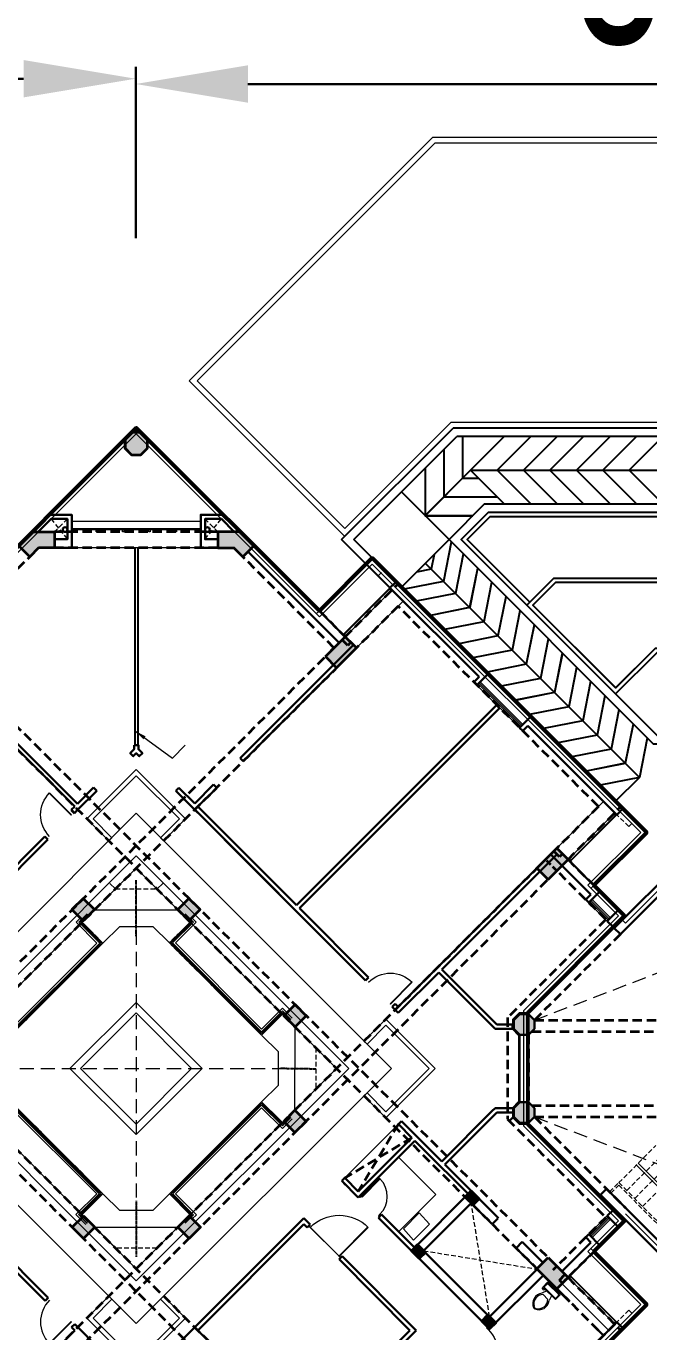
# Model space of a CAD drawing. Header units: inches. Extents: x 5542223 to 12533222, y 497239 to 5189502.
# Drawn here: x 7088826 to 7105477, y 2076613 to 2111526 of the extents above; entities that cross this region are included whole.
import ezdxf

# ---------------------------------------------------------------- set-up
doc = ezdxf.new("R2010")
doc.units = ezdxf.units.IN
doc.header["$MEASUREMENT"] = 0
for name, pattern in [('DASHED2', [0.375, 0.25, -0.125]), ('HIDDEN', [0.375, 0.25, -0.125]), ('HIDDENX2', [0.75, 0.5, -0.25])]:
    doc.linetypes.add(name, pattern=pattern)
doc.layers.get('0').update_dxf_attribs({"color": 1})
for name, color, linetype, lineweight in [('beam_primary', 7, 'HIDDENX2', 35), ('BlockSch', 7, 'Continuous', 30), ('C_ColHatch', 7, 'Continuous', 0), ('Column', 7, 'Continuous', 35), ('DOOR', 7, 'Continuous', 9), ('ELE', 7, 'Continuous', 13), ('Glass', 251, 'Continuous', 20), ('GLAZING', 7, 'Continuous', 13), ('landscape', 7, 'Continuous', 5), ('Level', 7, 'Continuous', 5), ('Low Wall', 7, 'Continuous', 25), ('Parapet', 253, 'Continuous', 9), ('PROJECTION', 7, 'HIDDEN', 18), ('Railling', 7, 'Continuous', 20), ('Ramp', 7, 'Continuous', 13), ('STAIR', 253, 'Continuous', 5), ('WALL', 7, 'Continuous', 30), ('WIN', 7, 'Continuous', 20)]:
    doc.layers.add(name, color=color, linetype=linetype, lineweight=lineweight)
doc.layers.add('BlkTAdmin', color=7, linetype='Continuous')
doc.layers.add('net', color=7, linetype='DASHED2')
doc.layers.add('fur', color=7, linetype='Continuous', lineweight=15, plot=False)
doc.styles.add('NITIN', font='ARIALN.TTF', dxfattribs={"width": 0.75})
doc.dimstyles.new('Dim', dxfattribs={"dimtxt": 5000, "dimasz": 3000, "dimexe": 200, "dimexo": 100, "dimgap": 1000, "dimtad": 1, "dimtxsty": 'NITIN', "dimcen": 2.5, "dimdle": 2000, "dimclrd": 256, "dimclre": 256, "dimclrt": 256, "dimadec": 0, "dimazin": 0, "dimtfac": 1, "dimtmove": 0, "dimatfit": 3, "dimfxl": 1, "dimlwd": -1, "dimlwe": -1, "dimarcsym": 0})
doc.dimstyles.get("Standard").update_dxf_attribs({"dimtxt": 2.5, "dimasz": 2, "dimexe": 3, "dimexo": 5, "dimgap": 0.09, "dimtad": 1, "dimtoh": 1, "dimdec": 0, "dimzin": 0, "dimdsep": 46, "dimtxsty": 'Standard', "dimcen": 0.09, "dimclrd": 256, "dimclre": 256, "dimclrt": 256, "dimadec": 0, "dimazin": 0, "dimtfac": 1, "dimtdec": 4, "dimtofl": 0, "dimtmove": 0, "dimatfit": 3, "dimfxl": 1, "dimtvp": 500, "dimtolj": 1, "dimtzin": 0, "dimlwd": -1, "dimlwe": -1, "dimarcsym": 0})

# ---------------------------------------------------------------- blocks, each defined once
blk = doc.blocks.new('*D162')
at = {"layer": 'BlockSch', "ltscale": 0.1, "transparency": 16777216}
for p, q in [((7052817, 2110335), (7052817, 2109919)), ((7091757, 2110335), (7091757, 2109919)), ((7055817, 2110119), (7088757, 2110119))]:
    blk.add_line(p, q, dxfattribs=at)
for points in [[(7055817, 2110619), (7055817, 2109619), (7052817, 2110119)], [(7088757, 2110619), (7088757, 2109619), (7091757, 2110119)]]:
    blk.add_solid(points, dxfattribs=at)
at = {"layer": 'Defpoints', "color": 0, "ltscale": 0.1, "transparency": 16777216}
for p in [(7052817, 2110435), (7091757, 2110435), (7091757, 2110119)]:
    blk.add_point(p, dxfattribs=at)
at = {"layer": 'BlockSch', "ltscale": 0.1, "transparency": 16777216, "insert": (7072287, 2113672), "char_height": 5000, "attachment_point": 5, "style": 'NITIN'}
blk.add_mtext('38940', dxfattribs=at)
blk = doc.blocks.new('*D163')
at = {"layer": 'BlockSch', "ltscale": 0.1, "transparency": 16777216}
for p, q in [((7091757, 2110016), (7091757, 2110178)), ((7127125, 2110016), (7127125, 2110178)), ((7094757, 2109978), (7124125, 2109978))]:
    blk.add_line(p, q, dxfattribs=at)
for points in [[(7094757, 2110478), (7094757, 2109478), (7091757, 2109978)], [(7124125, 2110478), (7124125, 2109478), (7127125, 2109978)]]:
    blk.add_solid(points, dxfattribs=at)
at = {"layer": 'Defpoints', "color": 0, "ltscale": 0.1, "transparency": 16777216}
for p in [(7091757, 2109916), (7127125, 2109978), (7127125, 2109916)]:
    blk.add_point(p, dxfattribs=at)
at = {"layer": 'BlockSch', "ltscale": 0.1, "transparency": 16777216, "insert": (7109441, 2113531), "char_height": 5000, "attachment_point": 5, "style": 'NITIN'}
blk.add_mtext('35368', dxfattribs=at)
blk = doc.blocks.new('Door')
for p, q in [((0, 0.458), (0, 0.444)), ((0, 0.458), (0.917, 0.458)), ((0, 0.444), (0.917, 0.444))]:
    blk.add_line(p, q)
blk.add_arc((0, 0.458), 0.917, 270, 360)
blk = doc.blocks.new('COLUMN 750X425')
at = {"layer": 'beam_primary'}
blk.add_hatch(color=256, dxfattribs=at).paths.add_polyline_path([(-635, 212.5), (115, 212.5), (115, -212.5), (-635, -212.5)])
at = {"layer": 'Column'}
for p, q in [((0, 0), (0, 212.5)), ((115, 0), (0, 0))]:
    blk.add_line(p, q, dxfattribs=at)
blk.add_lwpolyline([(-635, 212.5), (115, 212.5), (115, -212.5), (-635, -212.5)], close=True, dxfattribs=at)
blk = doc.blocks.new('col450x615')
at = {"layer": 'C_ColHatch', "ltscale": 0.1}
blk.add_hatch(color=256, dxfattribs=at).paths.add_polyline_path([(-225, 225), (-225, -225), (225, -225), (225, 225)])
at = {"layer": 'Column', "ltscale": 0.1}
blk.add_lwpolyline([(-225, -225), (225, -225), (225, 225), (-225, 225)], close=True, dxfattribs=at)
blk = doc.blocks.new('new_door')
at = {"layer": 'DOOR', "ltscale": 0.6}
for points in [[(-1000, -35), (-960, -35), (-960, 35), (-1000, 35)], [(-40, -35), (0, -35), (0, 35), (-40, 35)], [(-80, -935), (-80, -15), (-40, -15), (-40, -935)]]:
    blk.add_lwpolyline(points, close=True, dxfattribs=at)
blk.add_arc((-60, -35), 900, 180, 268.7122, dxfattribs=at)
blk = doc.blocks.new('Toilet - top')
for p, q in [((-10, -8.5), (-8, -8.5)), ((-10, -9.5), (-10, -8.5)), ((-7, -9.5), (-10, -9.5)), ((-8, -8.5), (-8, -8)), ((-7, -8), (-7, -9.5)), ((-4, -8), (-6, -14)), ((4, -14), (-4, -14)), ((4, -8), (6, -14)), ((9.5, -6), (9.5, -2))]:
    blk.add_line(p, q)
blk.add_lwpolyline([(10.5, -8), (10.5, 0), (-10.5, 0), (-10.5, -8)], close=True)
for points in [[(-9.5, -2), (-9.5, -6)], [(8.5, -1), (-8.5, -1)], [(-8.5, -7), (8.5, -7)]]:
    blk.add_lwpolyline(points)
for centre, radius, start, end in [((-8.6, -1.9), 0.884, 81.8699, 188.1301), ((-8.6, -6.1), 0.884, 171.8699, 278.1301), ((3.5, -21.6), 12.2, 141.4691, 247.9714), ((4.2, -21.8), 11.3, 136.3677, 238.9468), ((-3.5, -21.6), 12.2, 292.0284, 38.5307), ((-4.2, -21.8), 11.3, 301.053, 43.6321), ((8.6, -1.9), 0.884, 351.8699, 98.1301), ((8.6, -6.1), 0.884, 261.8699, 8.1301), ((0, -27.9), 4, 245.7318, 294.2682), ((0, -29), 4, 254.8605, 285.1395)]:
    blk.add_arc(centre, radius, start, end)
blk = doc.blocks.new('TerraceAdmin')
at = {"color": 7, "lineweight": -3}
blk.add_line((-20678, -9), (-26883, -9), dxfattribs=at)
at = {"color": 7}
blk.add_line((-24191, -4023), (-24912, -4744), dxfattribs=at)
at = {"layer": 'Column', "color": 7}
blk.add_lwpolyline([(-35229, -726), (-35053, -549), (-35053, -301), (-35229, -124), (-35478, -124), (-35654, -301), (-35654, -549), (-35478, -726)], close=True, dxfattribs=at)
at = {"layer": 'landscape', "color": 7, "lineweight": -3}
blk.add_line((-24191, -4023), (-20678, -4023), dxfattribs=at)
at = {"layer": 'landscape', "color": 7, "ltscale": 3}
blk.add_lwpolyline([(-27426, 7767), (-20678, 7767), (-20678, -9), (-26883, -9), (-29782, -2908), (-33941, 1252), (-27426, 7767)], dxfattribs=at)
blk.add_lwpolyline([(-27364, 7617), (-20828, 7617), (-20828, 141), (-26945, 141), (-29782, -2696), (-33729, 1252)], close=True, dxfattribs=at)
at = {"layer": 'landscape', "color": 7, "lineweight": -3}
blk.add_lwpolyline([(-20678, -2269), (-25946, -2269), (-26667, -2989), (-22537, -7118), (-21427, -6009), (-20678, -6009)], close=True, dxfattribs=at)
for points in [[(-20793, -2384), (-25899, -2384), (-26504, -2989), (-24830, -4662)], [(-20793, -4138), (-24143, -4138), (-24748, -4743), (-22536, -6955), (-21474, -5893), (-20793, -5893), (-20793, -4138)]]:
    blk.add_lwpolyline(points, dxfattribs=at)
at = {"layer": 'Parapet', "color": 7, "ltscale": 0.1}
for p, q in [((-30458, -4897), (-30540, -4978)), ((-23119, -12236), (-23200, -12318)), ((-22276, -21020), (-17678, -25618)), ((-23120, -22029), (-23201, -21947))]:
    blk.add_line(p, q, dxfattribs=at)
for points in [[(22355, -13163), (17678, -8485), (13081, -13081), (11918, -11918), (13332, -10504), (6629, -3801), (5215, -5215), (0, 0), (-5215, -5215), (-6629, -3801), (-13332, -10505), (-11918, -11918), (-13081, -13081), (-17678, -8485), (-22274, -13081), (-22300, -13055)], [(-52838, -30763), (-60229, -23372), (-58815, -21957), (-63639, -17133), (-58815, -12309), (-60229, -10895), (-52838, -3504), (-51424, -4918), (-52257, -5751), (-48013, -9994), (-41666, -3645), (-40252, -5060), (-35354, -164), (-30458, -5059), (-29044, -3645), (-21867, -10822), (-23281, -12236), (-22462, -13055), (-25000, -15595), (-25000, -18671), (-22463, -21208), (-23282, -22029), (-21867, -23444), (-26035, -27612)], [(-17678, -8648), (-22274, -13244), (-22274, -13244), (-22381, -13137)], [(-36088, -11044), (-36672, -10460), (-35355, -9143), (-34038, -10460), (-34622, -11044), (-34703, -10963), (-34201, -10460), (-35355, -9306), (-36509, -10460), (-36007, -10963), (-36088, -11044)], [(-29266, -17866), (-28682, -18450), (-27365, -17133), (-28682, -15816), (-29266, -16400), (-29185, -16482), (-28682, -15979), (-27527, -17133), (-28682, -18288), (-29185, -17785), (-29266, -17866)], [(-22300, -21208), (-22276, -21183), (-17678, -25781), (-13081, -21185), (-11918, -22348), (-13332, -23762), (-6629, -30466), (-5215, -29051), (-4358, -29909), (-4358, -32642), (-5819, -34104), (0, -39923), (5819, -34104), (4358, -32642), (4358, -29909), (5215, -29051), (6629, -30466), (13332, -23762), (11918, -22348), (13081, -21185), (17678, -25781), (22355, -21104), (22274, -21022)], [(-34622, -23222), (-34038, -23807), (-35355, -25124), (-36672, -23807), (-36088, -23222), (-36007, -23304), (-36509, -23807), (-35355, -24961), (-34201, -23807), (-34703, -23304), (-34622, -23222)]]:
    blk.add_lwpolyline(points, dxfattribs=at)
at = {"layer": 'Parapet', "color": 7, "lineweight": 50, "ltscale": 0.1}
blk.add_lwpolyline([(-52838, -30925), (-60392, -23372), (-58978, -21957), (-63802, -17133), (-58978, -12309), (-60392, -10895), (-52838, -3341), (-51261, -4918), (-52094, -5751), (-48013, -9831), (-41666, -3483), (-40252, -4897), (-35354, -2), (-30458, -4897), (-29044, -3483), (-21704, -10822), (-23119, -12236), (-22300, -13055), (-24885, -15643), (-24885, -18623), (-22300, -21208), (-23120, -22029), (-21704, -23444), (-29044, -30784)], dxfattribs=at)
at = {"layer": 'Parapet', "color": 7, "ltscale": 0.1}
for points in [[(-42177, -17133), (-35355, -10311), (-28533, -17133), (-35355, -23955)], [(-35355, -22815), (-41037, -17133), (-35355, -11452), (-29674, -17133)], [(-35355, -22490), (-40711, -17133), (-35355, -11777), (-29999, -17133)]]:
    blk.add_lwpolyline(points, close=True, dxfattribs=at)
at = {"layer": 'Ramp', "color": 7, "lineweight": -3}
for p, q in [((-29863, -2989), (-26883, -9)), ((-29537, -2989), (-26787, -239)), ((-20678, -239), (-26787, -239)), ((-26992, -2989), (-28265, -1716)), ((-28570, -4281), (-29863, -2989)), ((-28408, -4119), (-29537, -2989)), ((-26992, -2989), (-28265, -4261))]:
    blk.add_line(p, q, dxfattribs=at)
for points in [[(-26628, -239), (-26628, -1352), (-26201, -1352)], [(-25515, -2039), (-26415, -1139), (-25515, -239)], [(-24807, -2039), (-25707, -1139), (-24807, -239)], [(-24100, -2039), (-25000, -1139), (-24100, -239)], [(-23393, -2039), (-24293, -1139), (-23393, -239)], [(-22686, -2039), (-23586, -1139), (-22686, -239)], [(-21979, -2039), (-22879, -1139), (-21979, -239)], [(-21272, -2039), (-22172, -1139), (-21272, -239)], [(-27128, -579), (-27128, -1852), (-25701, -1852)], [(-27628, -1079), (-27628, -2352), (-26355, -2352)], [(-27628, -2352), (-26415, -1139), (-20678, -1139)], [(-26667, -2989), (-21427, -8228), (-20977, -8228), (-20977, -8458), (-21522, -8458), (-26992, -2989), (-26042, -2039), (-20678, -2039), (-20678, -2269), (-25946, -2269), (-26667, -2989)], [(-26935, -3059), (-27143, -4109), (-28193, -4317)], [(-26611, -3383), (-26819, -4434), (-27868, -4641)], [(-27390, -3387), (-27468, -3784), (-27866, -3863)], [(-21901, -9353), (-27628, -3625)], [(-26233, -3762), (-26440, -4812), (-27490, -5020)], [(-25854, -4140), (-26062, -5190), (-27111, -5398)], [(-25476, -4519), (-25683, -5569), (-26733, -5776)], [(-25097, -4897), (-25305, -5947), (-26355, -6155)], [(-24719, -5275), (-24927, -6325), (-25976, -6533)], [(-24340, -5654), (-24548, -6704), (-25598, -6912)], [(-23962, -6032), (-24170, -7082), (-25220, -7290)], [(-23584, -6411), (-23791, -7461), (-24841, -7668)], [(-23206, -6789), (-23413, -7839), (-24463, -8047)], [(-22827, -7168), (-23035, -8217), (-24085, -8425)], [(-22449, -7546), (-22657, -8596), (-23707, -8804)], [(-22071, -7924), (-22279, -8974), (-23329, -9182)], [(-21693, -8303), (-21901, -9353), (-22951, -9561)], [(-22537, -9989), (-21901, -9353)]]:
    blk.add_lwpolyline(points, dxfattribs=at)
blk = doc.blocks.new('Admin')
at = {"layer": 'Column'}
for points in [[(28198, 16884), (28022, 16708), (28022, 16459), (28198, 16283), (28447, 16283), (28623, 16459), (28623, 16708), (28447, 16884)], [(25713, 13798), (25474, 13559), (25173, 13859), (25537, 14223), (26140, 14223), (26140, 13798)], [(30507, 14223), (30507, 13798), (30932, 13798), (31171, 13559), (31472, 13859), (31108, 14223)], [(38415, 1168), (38415, 938), (38577, 776), (38807, 776), (38970, 938), (38970, 1168), (38807, 1331), (38577, 1331)], [(38415, -1417), (38415, -1187), (38577, -1024), (38807, -1024), (38970, -1187), (38970, -1417), (38807, -1580), (38577, -1580)]]:
    blk.add_hatch(color=256, dxfattribs=at).paths.add_polyline_path(points)
at = {"layer": 'WALL'}
for points in [[(37115, -3560), (37277, -3398), (37489, -3610), (37327, -3772)], [(35679, -4996), (35842, -4833), (36054, -5045), (35891, -5208)], [(37560, -6877), (37723, -6714), (37935, -6926), (37772, -7089)]]:
    blk.add_hatch(color=256, dxfattribs=at).paths.add_polyline_path(points)
at = {"layer": 'beam_primary', "ltscale": 500}
for p, q in [((22434, 11120), (25537, 14223)), ((30507, 14223), (26140, 14223)), ((34211, 11120), (31108, 14223)), ((23035, 11120), (25713, 13798)), ((30507, 13798), (26140, 13798)), ((33610, 11120), (30932, 13798)), ((39567, -5412), (21484, 12672)), ((33910, 11421), (35325, 12836)), ((41336, 6823), (35269, 12890)), ((35325, 12234), (15964, -7127)), ((40681, -7127), (21320, 12235)), ((40681, 6878), (35325, 12234)), ((33610, 11120), (17078, -5412)), ((40681, 6878), (21320, -12483)), ((39868, 5463), (41283, 6878)), ((33610, -11369), (16777, 5464)), ((41379, 3952), (39868, 5463)), ((35325, -12483), (17608, 5234)), ((39567, 5163), (21320, -13084)), ((40874, 3857), (39567, 5163)), ((41266, 3464), (38970, 1168)), ((38970, 1168), (53030, 1168)), ((38807, 776), (38807, -1024)), ((38900, 868), (53100, 868)), ((38900, -1117), (53100, -1117)), ((35333, -1616), (34257, -3410)), ((38970, -1417), (41404, -3851)), ((38970, -1417), (53030, -1417)), ((35692, -1975), (33895, -3054)), ((40874, -4105), (39567, -5412)), ((41404, -4176), (39868, -5712)), ((39868, -5712), (41282, -7127)), ((41119, -6964), (35162, -12921)), ((41337, -7072), (35325, -13084))]:
    blk.add_line(p, q, dxfattribs=at)
at = {"layer": 'beam_primary', "ltscale": 300}
for p, q in [((39868, 5463), (39567, 5764)), ((39567, 5163), (39267, 5463)), ((39567, -5412), (39417, -5562)), ((39867, -5713), (39767, -5813))]:
    blk.add_line(p, q, dxfattribs=at)
at = {"layer": 'beam_primary', "ltscale": 500}
blk.add_lwpolyline([(40874, 3857), (38252, 1235), (38252, -1484), (40874, -4105)], dxfattribs=at)
at = {"layer": 'Column'}
blk.add_line((39915, -6361), (39567, -6013), dxfattribs=at)
for points in [[(28198, 16884), (28022, 16708), (28022, 16459), (28198, 16283), (28447, 16283), (28623, 16459), (28623, 16708), (28447, 16884)], [(37115, -3560), (37277, -3398), (37489, -3610), (37327, -3772)], [(35679, -4996), (35842, -4833), (36054, -5045), (35891, -5208)], [(37560, -6877), (37723, -6714), (37935, -6926), (37772, -7089)]]:
    blk.add_lwpolyline(points, close=True, dxfattribs=at)
at = {"layer": 'Column', "ltscale": 0.1}
for points in [[(25713, 13798), (25474, 13559), (25173, 13859), (25537, 14223), (26140, 14223), (26140, 13798)], [(30507, 14223), (30507, 13798), (30932, 13798), (31171, 13559), (31472, 13859), (31108, 14223)]]:
    blk.add_lwpolyline(points, close=True, dxfattribs=at)
at = {"layer": 'Glass', "ltscale": 3}
for p, q in [((26600, 14301), (30047, 14301)), ((26600, 14301), (26600, 14286)), ((26600, 14286), (30047, 14286)), ((30047, 14286), (30047, 14301)), ((35107, 12727), (33856, 11476)), ((35118, 12717), (33866, 11465)), ((38606, 9016), (37464, 10158)), ((38633, 9042), (37491, 10184)), ((41163, 6671), (39912, 5419)), ((41174, 6660), (39923, 5409)), ((40947, 3845), (40452, 4340)), ((40973, 3872), (40478, 4367)), ((40947, -4094), (40452, -4589)), ((40973, -4121), (40478, -4615)), ((41163, -6920), (39912, -5668)), ((41174, -6909), (39923, -5658))]:
    blk.add_line(p, q, dxfattribs=at)
for points in [[(27035, 3992), (26829, 3786), (27386, 3229), (24969, 812), (24412, 1369), (24353, 1310)], [(27038, 3988), (26836, 3786), (27393, 3229), (24969, 805), (24412, 1362), (24356, 1306)], [(32435, 1160), (32229, 1366), (31672, 809), (29249, 3233), (29806, 3789), (29607, 3988)], [(32439, 1163), (32229, 1373), (31672, 816), (29256, 3233), (29813, 3789), (29610, 3992)], [(24326, -1579), (24409, -1662), (24965, -1106), (27334, -3474), (26777, -4031), (27011, -4265)], [(24329, -1576), (24409, -1655), (24965, -1099), (27341, -3474), (26784, -4031), (27014, -4261)], [(29607, -4237), (29809, -4035), (29252, -3478), (31676, -1054), (32233, -1611), (32435, -1409)], [(29610, -4241), (29816, -4035), (29259, -3478), (31676, -1061), (32233, -1618), (32439, -1412)]]:
    blk.add_lwpolyline(points, dxfattribs=at)
at = {"layer": 'GLAZING'}
for points in [[(26637, 14223), (26600, 14223), (26600, 14286), (26637, 14286)], [(27285, 14223), (27248, 14223), (27248, 14286), (27285, 14286)], [(27990, 14223), (27952, 14223), (27952, 14286), (27990, 14286)], [(28694, 14223), (28657, 14223), (28657, 14286), (28694, 14286)], [(29398, 14223), (29361, 14223), (29361, 14286), (29398, 14286)], [(30047, 14223), (30009, 14223), (30009, 14286), (30047, 14286)], [(35091, 12690), (35118, 12717), (35162, 12672), (35135, 12646)], [(34479, 12078), (34505, 12104), (34549, 12060), (34523, 12033)], [(33866, 11465), (33893, 11492), (33937, 11447), (33910, 11421)], [(41137, 6644), (41163, 6671), (41119, 6715), (41093, 6688)], [(40524, 6032), (40551, 6058), (40507, 6102), (40480, 6076)], [(39912, 5419), (39938, 5446), (39894, 5490), (39868, 5463)], [(39912, -5668), (39938, -5695), (39894, -5739), (39868, -5712)], [(40524, -6281), (40551, -6307), (40507, -6351), (40480, -6325)], [(41137, -6893), (41163, -6920), (41119, -6964), (41093, -6937)]]:
    blk.add_lwpolyline(points, close=True, dxfattribs=at)
at = {"layer": 'landscape', "lineweight": -3}
blk.add_line((39487, 12986), (43000, 12986), dxfattribs=at)
at = {"layer": 'landscape', "ltscale": 3}
blk.add_lwpolyline([(36252, 24775), (42999, 24775), (42999, 17000), (36795, 17000), (33896, 14101), (29737, 18260), (36252, 24775)], dxfattribs=at)
blk.add_lwpolyline([(36314, 24625), (42849, 24625), (42849, 17150), (36733, 17150), (33896, 14313), (29949, 18260)], close=True, dxfattribs=at)
at = {"layer": 'landscape', "lineweight": -3}
blk.add_lwpolyline([(42999, 14740), (37731, 14740), (37011, 14020), (41141, 9890), (42251, 11000), (42999, 11000)], close=True, dxfattribs=at)
for points in [[(42884, 14625), (37779, 14625), (37174, 14020), (38847, 12346)], [(42885, 12871), (39534, 12871), (38929, 12266), (41141, 10054), (42204, 11116), (42885, 11116), (42885, 12871)]]:
    blk.add_lwpolyline(points, dxfattribs=at)
at = {"layer": 'Level'}
for p, q in [((27205, 4114), (29433, 4114)), ((32565, -1238), (32569, 985)), ((33897, -3051), (35333, -1616)), ((27213, -4371), (29436, -4367)), ((27213, -4371), (28322, -5481)), ((29436, -4367), (28322, -5481)), ((32932, -4332), (33781, -5180)), ((32933, -4332), (33781, -5180))]:
    blk.add_line(p, q, dxfattribs=at)
at = {"layer": 'Level', "color": 8, "ltscale": 0.3}
for p, q in [((41694, -2709), (43285, -4300)), ((41747, -2656), (43316, -4225))]:
    blk.add_line(p, q, dxfattribs=at)
at = {"layer": 'Level'}
for points in [[(41379, 3952), (38793, 1366), (38563, 1366), (38380, 1183), (38380, 924), (38542, 761), (38542, -1010), (38380, -1173), (38380, -1432), (38563, -1615), (38793, -1615), (41379, -4201)], [(41404, 3927), (38807, 1331), (38577, 1331), (38415, 1168), (38415, 938), (38577, 776), (38577, -1024), (38415, -1187), (38415, -1417), (38577, -1580), (38807, -1580), (40734, -3506)], [(27433, 3229), (27880, 3675), (28765, 3675), (29208, 3233)], [(31676, -1014), (32122, -567), (32122, 318), (31679, 761)], [(29212, -3478), (28765, -3924), (27880, -3924), (27437, -3481)]]:
    blk.add_lwpolyline(points, dxfattribs=at)
for points in [[(26550, -126), (28318, 1642), (30086, -126), (28318, -1894)], [(26833, -126), (28318, 1359), (29803, -126), (28318, -1611)]]:
    blk.add_lwpolyline(points, close=True, dxfattribs=at)
at = {"layer": 'Low Wall'}
for p, q in [((28286, 13798), (28286, 8524)), ((28361, 13798), (28361, 8524))]:
    blk.add_line(p, q, dxfattribs=at)
at = {"layer": 'PROJECTION', "ltscale": 500}
for p, q in [((26045, 14569), (26483, 14029)), ((26483, 14569), (26139, 14224)), ((30161, 14569), (30506, 14224)), ((30161, 14029), (30599, 14569)), ((34788, 13046), (34951, 13209)), ((34788, 13046), (35106, 12728)), ((34951, 13209), (35413, 12747)), ((41492, 6343), (41031, 6803)), ((41654, 6505), (41194, 6966)), ((41492, 6343), (41654, 6505)), ((41225, -3177), (42215, -2187)), ((41437, -3389), (42427, -2400)), ((41650, -3602), (42640, -2612)), ((41862, -3814), (42852, -2824)), ((37772, -6764), (37277, -3723)), ((36004, -4996), (39045, -5491)), ((41492, -6591), (41174, -6909)), ((41492, -6591), (41655, -6754)), ((41337, -7072), (41655, -6754))]:
    blk.add_line(p, q, dxfattribs=at)
at = {"layer": 'PROJECTION', "ltscale": 1500}
for p, q in [((38970, 1168), (49134, 5064)), ((28323, 4678), (28323, -4928)), ((23520, -124), (33126, -124)), ((38970, -1417), (49134, -5313))]:
    blk.add_line(p, q, dxfattribs=at)
at = {"layer": 'PROJECTION', "ltscale": 500}
for points in [[(24969, 765), (27433, 3229), (26877, 3785), (27770, 4678), (28876, 4678), (29765, 3789), (29208, 3233), (31672, 768), (32229, 1325), (33126, 428), (33126, -678), (32233, -1571), (31676, -1014), (29212, -3478), (29769, -4035), (28876, -4928), (27770, -4928), (26873, -4031), (27430, -3474), (24965, -1010)], [(40978, -3425), (41225, -3177), (43011, -4963), (45939, -4963)], [(41013, -3460), (41225, -3248), (42990, -5013), (45927, -5013)]]:
    blk.add_lwpolyline(points, dxfattribs=at)
at = {"layer": 'Railling'}
for p, q in [((27615, 4825), (27766, 4675)), ((29030, 4825), (28879, 4675))]:
    blk.add_line(p, q, dxfattribs=at)
at = {"layer": 'Railling', "ltscale": 0.1}
blk.add_lwpolyline([(26830, 3902), (26714, 3786), (27271, 3229), (24969, 927), (24412, 1484), (24149, 1221)], dxfattribs=at)
at = {"layer": 'Railling'}
for points in [[(27014, 4012), (26788, 3786), (27345, 3229), (24969, 853), (24412, 1410), (24332, 1330)], [(27058, 3968), (26876, 3786), (27433, 3229), (24969, 765), (24412, 1322), (24377, 1286)], [(32415, 1139), (32229, 1325), (31672, 768), (29208, 3233), (29765, 3789), (29586, 3968)], [(32459, 1184), (32229, 1413), (31672, 857), (29296, 3233), (29853, 3789), (29631, 4012)], [(29811, 3906), (29928, 3789), (29371, 3233), (31672, 931), (32229, 1488), (32496, 1221)], [(24373, -1532), (24409, -1567), (24965, -1010), (27430, -3474), (26873, -4031), (27058, -4217)], [(29586, -4217), (29768, -4035), (29212, -3478), (31676, -1014), (32233, -1571), (32415, -1388)], [(24292, -1613), (24409, -1730), (24965, -1173), (27267, -3474), (26710, -4031), (26977, -4298)], [(24353, -1552), (24409, -1608), (24965, -1051), (27389, -3474), (26832, -4031), (27038, -4237)], [(29631, -4261), (29857, -4035), (29300, -3478), (31676, -1102), (32233, -1659), (32459, -1433)], [(32496, -1470), (32233, -1733), (31676, -1176), (29374, -3478), (29931, -4035), (29818, -4148)]]:
    blk.add_lwpolyline(points, dxfattribs=at)
at = {"layer": 'Ramp', "lineweight": -3}
for p, q in [((33815, 14020), (36795, 17000)), ((34140, 14020), (36890, 16770)), ((42999, 16770), (36890, 16770)), ((36686, 14020), (35413, 15293)), ((35107, 12728), (33815, 14020)), ((35269, 12890), (34140, 14020)), ((36686, 14020), (35413, 12747))]:
    blk.add_line(p, q, dxfattribs=at)
for points in [[(37049, 16770), (37049, 15656), (37477, 15656)], [(38163, 14970), (37263, 15870), (38163, 16770)], [(38870, 14970), (37970, 15870), (38870, 16770)], [(39577, 14970), (38677, 15870), (39577, 16770)], [(40284, 14970), (39384, 15870), (40284, 16770)], [(40991, 14970), (40091, 15870), (40991, 16770)], [(41699, 14970), (40799, 15870), (41699, 16770)], [(42406, 14970), (41506, 15870), (42406, 16770)], [(36549, 16429), (36549, 15156), (37977, 15156)], [(36049, 15929), (36049, 14656), (37322, 14656)], [(36049, 14656), (37263, 15870), (42999, 15870)], [(37011, 14020), (42251, 8780), (42701, 8780), (42701, 8550), (42155, 8550), (36686, 14020), (37636, 14970), (42999, 14970), (42999, 14740), (37731, 14740), (37011, 14020)], [(36742, 13950), (36534, 12900), (35485, 12692)], [(37067, 13625), (36859, 12575), (35809, 12367)], [(36288, 13622), (36209, 13225), (35812, 13146)], [(41777, 7656), (36049, 13384)], [(37445, 13247), (37237, 12197), (36188, 11989)], [(37823, 12869), (37616, 11818), (36566, 11611)], [(38202, 12490), (37994, 11440), (36945, 11232)], [(38580, 12112), (38373, 11062), (37323, 10854)], [(38959, 11733), (38751, 10683), (37701, 10475)], [(39337, 11355), (39129, 10305), (38080, 10097)], [(39715, 10976), (39508, 9926), (38458, 9719)], [(40094, 10598), (39886, 9548), (38836, 9340)], [(40472, 10220), (40264, 9170), (39214, 8962)], [(40850, 9841), (40642, 8791), (39592, 8583)], [(41228, 9463), (41021, 8413), (39971, 8205)], [(41606, 9084), (41399, 8034), (40349, 7827)], [(41984, 8706), (41777, 7656), (40727, 7448)], [(41140, 7019), (41777, 7656)]]:
    blk.add_lwpolyline(points, dxfattribs=at)
at = {"layer": 'WALL', "ltscale": 0.6}
for p, q in [((33911, 11421), (31188, 14143)), ((33748, 11258), (31309, 13697)), ((34130, 11202), (31100, 8172)), ((34211, 11120), (31181, 8090)), ((37963, 9597), (32606, 4240)), ((38044, 9516), (32687, 4159)), ((31100, 8172), (31181, 8090)), ((27184, 7385), (26749, 6950)), ((29463, 7383), (29887, 6959)), ((30392, 7465), (29887, 6959)), ((30474, 7383), (29968, 6878)), ((30392, 7465), (30474, 7383)), ((29968, 6715), (29381, 7302)), ((26586, 6787), (26677, 6878)), ((26750, 6787), (26668, 6705)), ((29887, 6796), (34382, 2301)), ((29968, 6878), (32606, 4240)), ((24040, 4239), (25880, 6079)), ((25880, 6079), (25961, 5998)), ((25961, 5998), (25898, 5935)), ((22200, 2237), (25898, 5935)), ((32687, 4159), (34536, 2310)), ((34454, 2229), (34382, 2301)), ((34536, 2310), (34454, 2229)), ((35243, 1603), (35162, 1521)), ((35243, 1440), (35162, 1521)), ((35325, 1521), (35243, 1603)), ((25970, -6257), (21320, -1607)), ((35333, -1616), (35414, -1534)), ((33816, -3133), (33897, -3051)), ((33816, -3133), (33919, -3235)), ((34257, -3573), (33816, -3133)), ((34257, -3410), (33897, -3051)), ((34257, -3573), (34338, -3492)), ((29275, -7657), (32805, -4127)), ((34798, -4115), (34879, -4033)), ((35679, -4996), (34798, -4115)), ((35761, -4914), (34879, -4033)), ((25888, -6338), (24039, -4489)), ((27355, -7643), (26677, -6964)), ((26595, -7045), (26677, -7127))]:
    blk.add_line(p, q, dxfattribs=at)
at = {"layer": 'WALL'}
for p, q in [((35106, 12728), (35269, 12890)), ((38793, 9041), (41173, 6661)), ((41173, 6661), (41336, 6823)), ((43520, 6044), (41103, 3627)), ((40478, 4528), (39405, 5601)), ((40722, 4610), (39567, 5764)), ((42866, 5064), (41266, 3464)), ((40722, 4610), (40421, 4309)), ((40478, 4528), (40340, 4390)), ((40421, 4309), (40340, 4390)), ((41217, 4115), (40916, 3814)), ((41079, 3651), (41379, 3952)), ((41217, 4115), (41379, 3952)), ((40916, 3814), (41079, 3651)), ((41103, 3627), (41266, 3464)), ((36410, 2444), (37916, 938)), ((36491, 2525), (37963, 1053)), ((38380, 1053), (37963, 1053)), ((38380, 1053), (38380, 938)), ((38380, 938), (37916, 938)), ((36491, -2612), (37834, -1269)), ((36573, -2693), (37963, -1302)), ((37916, -1187), (37834, -1269)), ((38415, -1187), (37916, -1187)), ((38415, -1302), (37963, -1302)), ((35692, -1975), (35333, -1616)), ((36491, -2612), (35414, -1534)), ((38275, -1547), (38390, -1432)), ((34257, -3410), (35692, -1975)), ((34338, -3492), (35773, -2056)), ((37408, -3691), (35773, -2056)), ((38006, -4126), (36573, -2693)), ((40897, -3344), (40734, -3506)), ((42866, -5313), (40897, -3344)), ((43520, -6293), (40734, -3506)), ((41135, -3908), (40734, -3506)), ((40916, -4063), (41079, -3900)), ((41217, -4364), (40916, -4063)), ((41079, -3900), (41379, -4201)), ((41404, -4176), (41217, -3989)), ((41217, -4364), (41379, -4201)), ((40478, -4777), (39714, -5541)), ((40722, -4859), (39868, -5712)), ((40421, -4558), (40340, -4639)), ((40478, -4777), (40340, -4639)), ((40722, -4859), (40421, -4558)), ((38793, -9290), (41174, -6909)), ((41174, -6909), (41337, -7072)), ((40552, -6998), (40819, -7264))]:
    blk.add_line(p, q, dxfattribs=at)
at = {"layer": 'WALL', "ltscale": 0.5}
for p, q in [((37488, 10346), (35106, 12728)), ((37732, 10427), (35462, 12697)), ((26677, 6878), (22593, 10961)), ((26749, 6950), (22665, 11033)), ((37350, 10208), (37488, 10346)), ((37350, 10208), (37432, 10127)), ((37432, 10127), (37732, 10427)), ((38574, 8985), (38874, 9285)), ((41336, 6823), (38874, 9285)), ((38574, 8985), (38655, 8904)), ((38655, 8904), (38793, 9041)), ((27266, 7303), (27184, 7385)), ((26750, 6787), (26750, 6787)), ((35325, 1521), (39486, 5683)), ((36491, 2525), (39567, 5601)), ((35325, 1359), (36410, 2444)), ((35234, 1449), (35234, 1449)), ((32814, -4135), (32976, -4298)), ((32976, -4298), (32895, -4379)), ((33825, -5146), (33744, -5227)), ((33744, -5227), (35642, -7126)), ((33825, -5146), (35805, -7126)), ((25888, -6338), (25970, -6257)), ((26595, -7045), (26677, -6964)), ((26677, -7127), (22597, -11207)), ((29968, -7127), (32984, -10142))]:
    blk.add_line(p, q, dxfattribs=at)
at = {"layer": 'WALL', "ltscale": 0.1}
for p, q in [((29463, 7383), (29381, 7302)), ((26750, 6787), (27266, 7303)), ((26750, 6787), (26831, 6868)), ((30684, 5999), (32768, 3915)), ((41217, 4115), (40916, 3814)), ((35234, 1449), (35325, 1359)), ((37277, -3398), (35679, -4996)), ((36004, -4996), (37277, -3723)), ((37277, -3723), (37843, -4289)), ((32805, -4127), (32976, -4298)), ((37843, -4289), (37993, -4138)), ((41217, -4364), (40916, -4063)), ((32895, -4379), (32806, -4289)), ((39327, -5772), (38422, -4867)), ((38479, -4925), (38642, -4762)), ((38642, -4762), (39199, -5320)), ((35679, -4996), (37772, -7089)), ((37772, -6764), (36004, -4996)), ((38479, -4925), (39037, -5483)), ((39045, -5491), (37772, -6764)), ((37772, -7089), (39199, -5662))]:
    blk.add_line(p, q, dxfattribs=at)
at = {"layer": 'WALL', "lineweight": 35, "ltscale": 0.6}
blk.add_line((26586, 6787), (26668, 6706), dxfattribs=at)
at = {"layer": 'WALL', "ltscale": 0.3}
for p, q in [((32806, -4289), (29968, -7127)), ((35642, -7126), (33229, -9539)), ((35805, -7126), (34993, -7937))]:
    blk.add_line(p, q, dxfattribs=at)
at = {"layer": 'WALL'}
for points in [[(25537, 14223), (25997, 14683), (26598, 14683), (26598, 13798), (26138, 13798)], [(31108, 14223), (30648, 14683), (30047, 14683), (30047, 13798), (30507, 13798)], [(25700, 14223), (26045, 14568), (26483, 14568), (26483, 14028), (26138, 14028)], [(30945, 14223), (30600, 14568), (30162, 14568), (30162, 14028), (30507, 14028)]]:
    blk.add_lwpolyline(points, dxfattribs=at)
at = {"layer": 'WALL', "ltscale": 0.5}
blk.add_lwpolyline([(28266, 8524), (28381, 8524), (28381, 8409), (28486, 8304), (28405, 8222), (28323, 8304), (28242, 8222), (28161, 8304), (28266, 8409), (28266, 8524)], dxfattribs=at)
at = {"layer": 'WALL'}
for points in [[(38415, 1168), (38415, 938), (38577, 776), (38807, 776), (38970, 938), (38970, 1168), (38807, 1331), (38577, 1331)], [(38415, -1417), (38415, -1187), (38577, -1024), (38807, -1024), (38970, -1187), (38970, -1417), (38807, -1580), (38577, -1580)]]:
    blk.add_lwpolyline(points, close=True, dxfattribs=at)
for centre in [(26421, 14286), (30224, 14286)]:
    blk.add_circle(centre, 62.5, dxfattribs=at)
at = {"layer": 'WIN', "ltscale": 3}
for p, q in [((30047, 14498), (26598, 14498)), ((30047, 14301), (26600, 14301)), ((30507, 13798), (26140, 13798)), ((35162, 12672), (33910, 11421)), ((35463, 12373), (34211, 11120)), ((38575, 8985), (37433, 10127)), ((38663, 9073), (37522, 10215)), ((38876, 9285), (37734, 10427)), ((40819, 7016), (39568, 5765)), ((41119, 6715), (39868, 5463)), ((41215, 4116), (40651, 4680)), ((41217, 4115), (40722, 4610)), ((40916, 3814), (40350, 4380)), ((41004, 3902), (40509, 4397)), ((36335, -3491), (35337, -2493)), ((36335, -3491), (35336, -4490)), ((35888, -3988), (35464, -4413)), ((35888, -3988), (36163, -4288)), ((40916, -4063), (40421, -4558)), ((41004, -4151), (40509, -4646)), ((35464, -4413), (35739, -4712)), ((36163, -4288), (35739, -4712)), ((41215, -4365), (40651, -4929)), ((41217, -4364), (40722, -4859)), ((40956, -7127), (39705, -5875)), ((41119, -6964), (39867, -5713))]:
    blk.add_line(p, q, dxfattribs=at)
at = {"layer": 'Column'}
for p, rotation in [((33979, 11189), 45.00000000000001), ((39636, 5532), 45.00000000000001), ((39636, -5781), 315)]:
    blk.add_blockref('COLUMN 750X425', p, dxfattribs=dict(at, rotation=rotation))
at = {"layer": 'Column', "zscale": 0.9444444444445667}
for p, xscale, yscale, rotation in [((26905, 4122), 0.9444444444518924, 0.9444444444961844, 225), ((29733, 4122), 0.9444444444518924, 0.9444444444961844, 225), ((32569, 1286), -0.9444444444518925, 0.9444444444961849, 45.00000000000001), ((32569, 1286), 0.9444444444518924, 0.9444444444961844, 225), ((32565, -1539), -0.9444444444518926, 0.9444444444961847, 134.9999999999999), ((26912, -4371), 0.9444444444518924, 0.9444444444961844, 225), ((29737, -4367), -0.9444444444518926, 0.9444444444961847, 134.9999999999999)]:
    blk.add_blockref('col450x615', p, dxfattribs=dict(at, xscale=xscale, yscale=yscale, rotation=rotation))
at = {"layer": 'DOOR', "ltscale": 0.6}
for p, xscale, yscale, zscale, rotation in [((26300, 6370), -900.0000000000181, 899.9999999999999, 900, 315.0000000000105), ((34827, 1890), -900.0000000000181, 900, 900, 225.0000000000105), ((33360, -4762), -1199.999999999915, 1200, 1200, 224.9999999997327), ((26296, -6611), 899.9999999998536, 899.9999999999999, 900, 225)]:
    blk.add_blockref('Door', p, dxfattribs=dict(at, xscale=xscale, yscale=yscale, zscale=zscale, rotation=rotation))
at = {"layer": 'DOOR', "ltscale": 0.6, "xscale": -1, "rotation": 45.00000000000001}
blk.add_blockref('new_door', (37030, -7761), dxfattribs=at)
at = {"layer": 'ELE', "color": 4, "xscale": 0.7501449717612333, "yscale": 0.7501449717674404, "zscale": 0.7501449718727902, "rotation": 135.0022734184378}
blk.add_blockref('new_door', (34310, -3533), dxfattribs=at)
at = {"layer": 'fur', "ltscale": 0.1, "xscale": 22.72729472370661, "yscale": 22.72729472373612, "zscale": 22.72729472373565, "rotation": 315}
blk.add_blockref('Toilet - top', (39490, -6008), dxfattribs=at)
at = {"layer": 'net'}
for points in [[(28322, 3415), (28322, 4911)], [(32161, -118), (33126, -132)], [(28322, -3664), (28322, -5160)]]:
    blk.add_leader(points, dimstyle='Standard', dxfattribs=at)
at = {"layer": 'STAIR'}
blk.add_leader([(28303, 8895), (29289, 8175), (29630, 8517)], dimstyle='Standard', override={"dimasz": 300}, dxfattribs=at)

msp = doc.modelspace()

# ---------------------------------------------------------------- linework, layer by layer
msp.add_circle((6864263.374, 1819279.277), 1322040.52)
at = {"layer": 'BlockSch', "ltscale": 0.1}
msp.add_line((7091757.133, 2105857.199), (7091757.133, 2110435.086), dxfattribs=at)

# ---------------------------------------------------------------- block references
at = {"layer": 'BlkTAdmin', "color": 6, "lineweight": 50}
msp.add_blockref('TerraceAdmin', (7127125.133, 2100788.772), dxfattribs=at)
at = {"layer": 'Ramp'}
msp.add_blockref('Admin', (7063447.581, 2083780.055), dxfattribs=at)

# ---------------------------------------------------------------- dimensions: what is measured, and where the dimension line sits
at = {"layer": 'BlockSch', "ltscale": 0.1}
for base, p1, p2, picture, middle in [((7091757.133, 2110119.322), (7052817.133, 2110435.086), (7091757.133, 2110435.086), '*D162', (7072287.133, 2113672.187)), ((7127125.133, 2109978.434), (7091757.133, 2109916.462), (7127125.133, 2109916.462), '*D163', (7109441.133, 2113531.298))]:
    dim = msp.add_linear_dim(base=base, p1=p1, p2=p2, dimstyle='Dim', dxfattribs=at)
    dim.commit()
    dim.dimension.update_dxf_attribs({"geometry": picture, "text_midpoint": middle})

doc.saveas('drawing.dxf')
